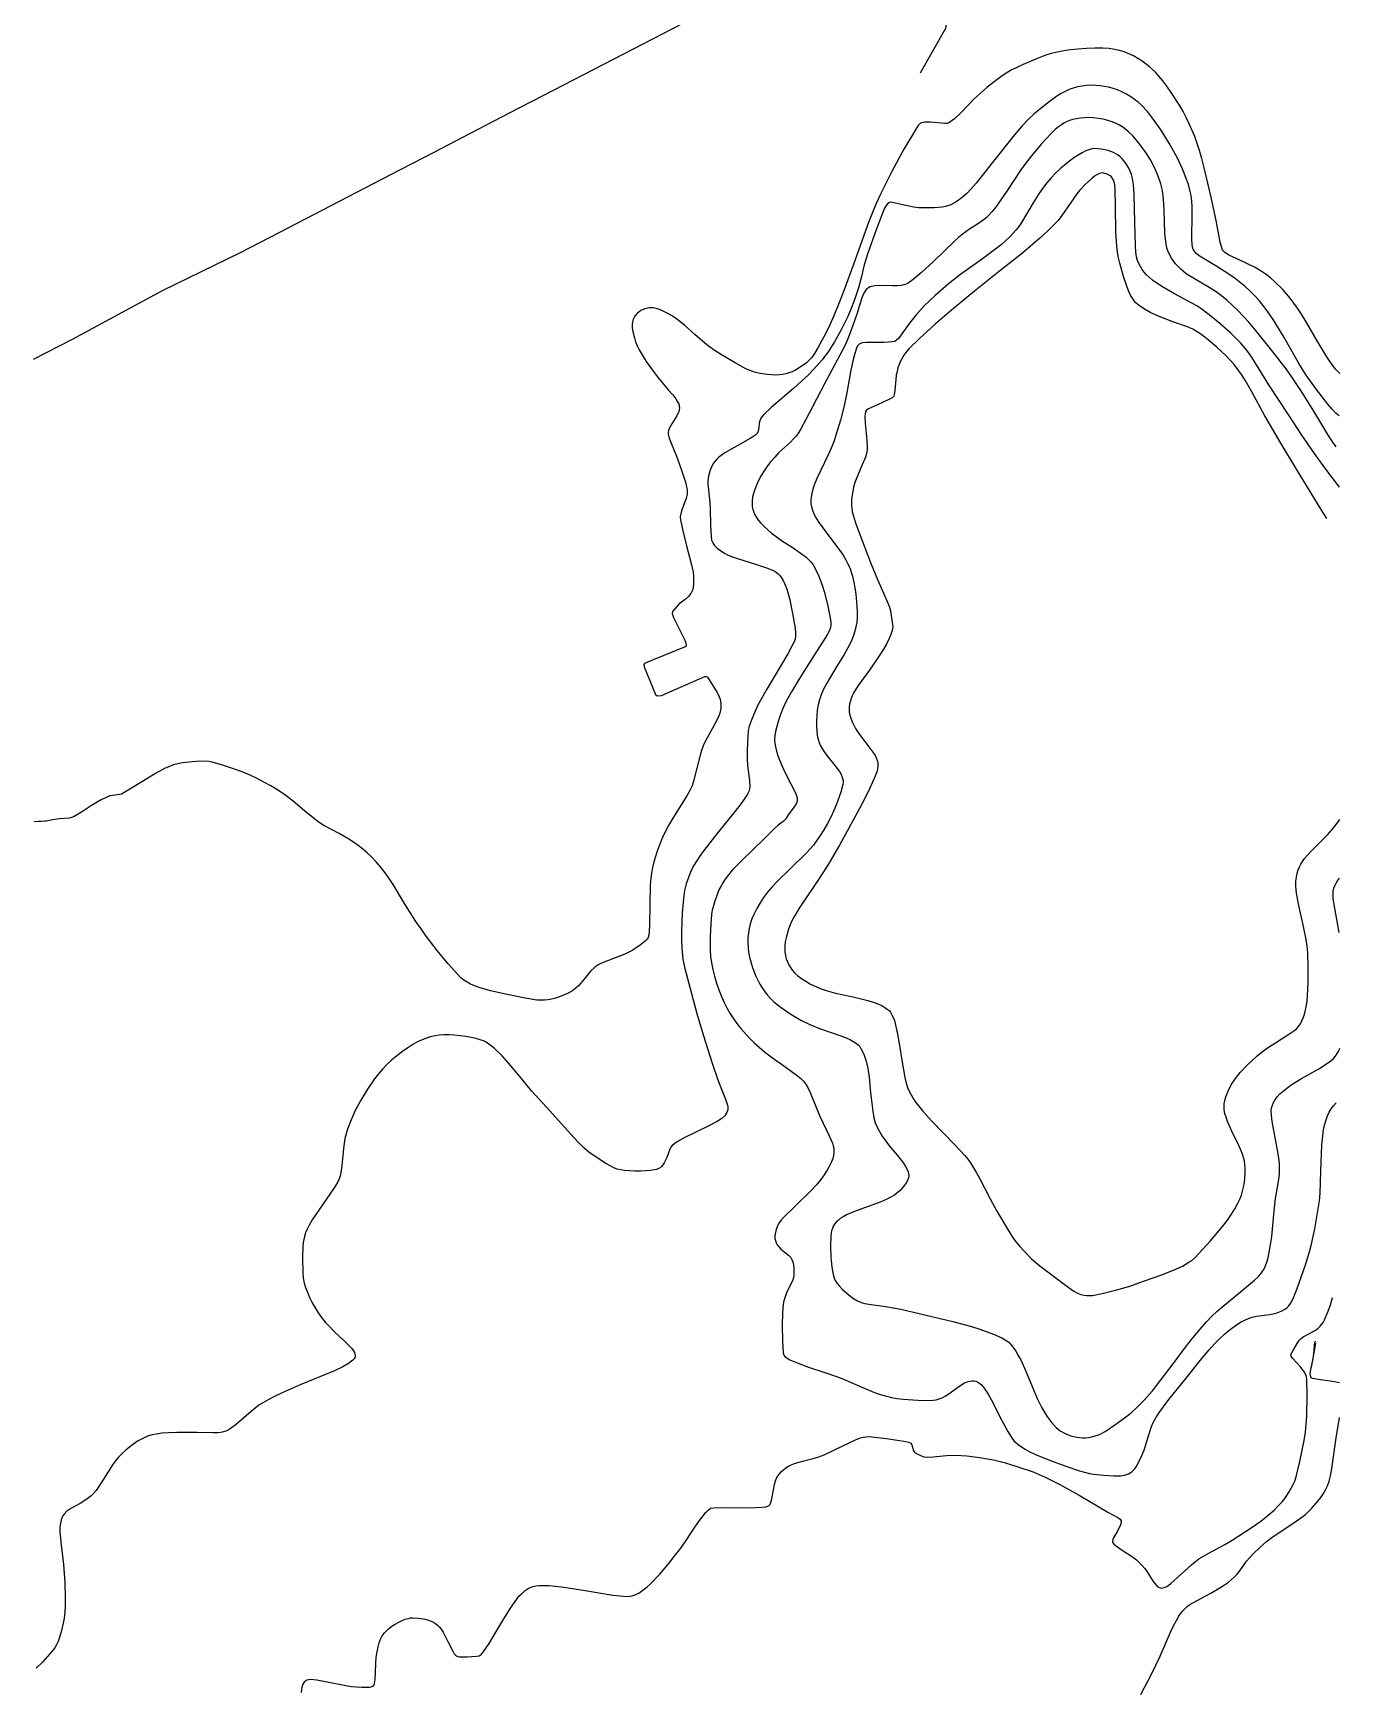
# Model space of a CAD drawing. Header units: millimetres. Extents: x 220021 to 223505, y 489325 to 491820.
# Drawn here: x 220024 to 220579, y 489828 to 490532 of the extents above; entities that cross this region are included whole.
import ezdxf

# ---------------------------------------------------------------- set-up
doc = ezdxf.new("R2010")
doc.units = ezdxf.units.MM
for name, color, linetype in [('A0023210', 8, 'Continuous'), ('A0023212', 8, 'Continuous'), ('B0014111', 8, 'Continuous'), ('F0017111', 8, 'Continuous'), ('F0017114', 8, 'Continuous')]:
    doc.layers.add(name, color=color, linetype=linetype)

msp = doc.modelspace()

# ---------------------------------------------------------------- linework, layer by layer
at = {"layer": 'A0023210'}
msp.add_lwpolyline([(220401.167, 490515.145), (220406.183, 490523.938), (220411.97, 490534.084), (220412.24, 490535.727), (220412.889, 490539.677), (220413.956, 490546.166), (220409.454, 490583.39), (220410.554, 490592.683), (220415.681, 490586.609), (220425.848, 490578.568), (220447.515, 490566.356), (220448.171, 490566.124), (220455.671, 490563.479), (220464.168, 490561.942), (220500.019, 490562.293), (220502.802, 490562.074), (220517.223, 490560.317)], dxfattribs=at)
at = {"layer": 'A0023212'}
msp.add_lwpolyline([(220543.36, 490661.412), (220502.712, 490641.175), (220465.53, 490622.009), (220442.672, 490609.909), (220440.032, 490608.625), (220410.554, 490592.683), (220376.429, 490575.711), (220348.936, 490561.443), (220321.442, 490547.174), (220262.26, 490516.475), (220241.093, 490505.495), (220230.712, 490500.111), (220213.255, 490491.056), (220191.013, 490479.518), (220184.728, 490476.258), (220172.307, 490469.815), (220132.924, 490449.387), (220112.403, 490438.742), (220079.221, 490422.56), (220040.958, 490401.853), (220024.432, 490393.344)], dxfattribs=at)
at = {"layer": 'B0014111', "flags": 128}
msp.add_lwpolyline([(220567.251, 489965.35), (220569.08, 489975.633)], dxfattribs=at)
at = {"layer": 'F0017111', "elevation": 55, "flags": 128}
for points in [[(220579.248, 490387.428), (220577.393, 490389.361), (220575.105, 490392.362), (220573.674, 490394.54), (220569.694, 490401.275), (220565.01, 490409.399), (220563.031, 490412.63), (220561.313, 490415.234), (220558.179, 490419.446), (220554.989, 490423.119), (220551.547, 490426.529), (220549.76, 490428.099), (220547.916, 490429.56), (220545.824, 490430.984), (220543.254, 490432.464), (220536.849, 490435.579), (220532.192, 490437.767), (220531.076, 490438.384), (220530.4, 490438.875), (220529.898, 490439.386), (220529.487, 490440), (220529.131, 490440.787), (220528.442, 490443.288), (220526.859, 490451.78), (220524.628, 490462.403), (220521.828, 490474.278), (220520.678, 490478.735), (220519.678, 490482.221), (220518.702, 490485.202), (220517.648, 490488.063), (220515.312, 490493.562), (220514.056, 490496.164), (220512.698, 490498.737), (220511.184, 490501.374), (220507.668, 490506.873), (220505.843, 490509.464), (220504.095, 490511.767), (220502.465, 490513.752), (220500.98, 490515.41), (220499.638, 490516.762), (220498.33, 490517.921), (220495.291, 490520.171), (220493.494, 490521.318), (220491.595, 490522.381), (220489.655, 490523.293), (220487.685, 490524.047), (220485.686, 490524.657), (220483.622, 490525.128), (220481.321, 490525.452), (220478.577, 490525.619), (220475.277, 490525.622), (220471.684, 490525.489), (220468.153, 490525.254), (220464.961, 490524.941), (220462.072, 490524.532), (220459.373, 490524.001), (220456.745, 490523.321), (220454.053, 490522.462), (220451.159, 490521.394), (220444.842, 490518.753), (220439.718, 490516.306), (220437.645, 490515.09), (220435.344, 490513.52), (220432.514, 490511.406), (220429.425, 490508.943), (220426.495, 490506.421), (220424.042, 490504.082), (220418.519, 490498.338), (220415.637, 490495.672), (220413.65, 490494.19), (220412.933, 490493.824), (220412.309, 490493.647), (220411.581, 490493.622), (220405.491, 490494.218), (220403.036, 490494.184), (220401.623, 490493.87), (220401.13, 490493.605), (220400.67, 490493.215), (220400.143, 490492.609), (220398.175, 490489.589), (220394.189, 490482.736), (220389.057, 490473.216), (220384.256, 490463.63), (220382.404, 490459.663), (220380.774, 490455.862), (220379.107, 490451.59), (220372.835, 490434.132), (220368.339, 490421.874), (220366.265, 490416.522), (220364.397, 490411.989), (220362.67, 490408.108), (220360.988, 490404.617), (220357.665, 490398.392), (220356.227, 490396.004), (220355.044, 490394.298), (220353.959, 490393.068), (220352.76, 490392.019), (220349.69, 490389.852), (220348.103, 490388.911), (220346.669, 490388.199), (220345.352, 490387.689), (220344.07, 490387.324), (220342.747, 490387.058), (220341.319, 490386.888), (220339.727, 490386.825), (220336.055, 490387.025), (220334.18, 490387.27), (220332.404, 490387.605), (220330.677, 490388.063), (220328.916, 490388.686), (220327.032, 490389.515), (220322.476, 490391.934), (220316.718, 490395.342), (220313.975, 490397.106), (220311.658, 490398.743), (220309.613, 490400.356), (220305.421, 490404.061), (220301.022, 490408), (220299.06, 490409.603), (220297.239, 490410.94), (220295.462, 490412.089), (220293.666, 490413.108), (220291.928, 490413.973), (220290.355, 490414.637), (220289.028, 490415.067), (220287.9, 490415.294), (220286.892, 490415.36), (220285.939, 490415.306), (220284.153, 490414.901), (220282.523, 490414.17), (220281.083, 490413.119), (220280.456, 490412.477), (220279.907, 490411.761), (220279.45, 490410.978), (220279.096, 490410.136), (220278.855, 490409.243), (220278.739, 490408.292), (220278.76, 490407.211), (220278.932, 490405.909), (220279.71, 490402.617), (220280.249, 490400.903), (220280.873, 490399.28), (220281.725, 490397.535), (220282.983, 490395.378), (220284.768, 490392.621), (220286.96, 490389.477), (220289.382, 490386.258), (220294.132, 490380.582), (220296.005, 490378.388), (220297.298, 490376.732), (220298.095, 490375.497), (220298.542, 490374.521), (220298.768, 490373.663), (220298.824, 490372.869), (220298.743, 490372.103), (220298.547, 490371.329), (220297.73, 490369.548), (220295.62, 490366.15), (220294.556, 490364.169), (220294.25, 490363.297), (220294.106, 490362.471), (220294.104, 490361.67), (220294.429, 490360.049), (220295.268, 490357.848), (220297.825, 490351.644), (220299.981, 490345.59), (220301.516, 490340.824), (220301.908, 490339.351), (220302.112, 490338.231), (220302.176, 490337.271), (220302.116, 490336.367), (220301.653, 490334.423), (220299.772, 490329.175), (220299.395, 490327.843), (220299.23, 490326.653), (220299.308, 490325.301), (220300.248, 490320.699), (220301.843, 490314.292), (220303.896, 490306.713), (220304.635, 490303.091), (220304.814, 490301.485), (220304.86, 490298.479), (220304.624, 490296.226), (220304.417, 490295.415), (220303.757, 490294.006), (220302.761, 490292.692), (220301.319, 490291.437), (220298.716, 490289.678), (220295.924, 490286.336), (220295.733, 490285.574), (220296.305, 490283.859), (220301.2, 490274.173), (220301.635, 490272.997), (220301.762, 490272.154), (220301.686, 490271.694), (220301.328, 490271.413), (220287.708, 490265.838), (220284.054, 490264.292), (220283.773, 490263.814), (220283.885, 490262.943), (220288.722, 490251.128), (220289.451, 490250.573), (220291.266, 490250.762), (220309.652, 490258.769), (220310.252, 490258.742), (220310.714, 490258.52), (220314.849, 490251.933), (220315.157, 490251.422), (220315.787, 490250.119), (220316.114, 490249.113), (220316.438, 490247.17), (220316.397, 490245.206), (220315.978, 490243.199), (220315.608, 490242.118), (220315.021, 490240.785), (220312.777, 490236.584), (220309.938, 490231.413), (220308.931, 490229.331), (220308.165, 490227.315), (220307.454, 490224.851), (220304.977, 490214.84), (220304.197, 490212.383), (220303.278, 490210.314), (220301.98, 490208.051), (220295.992, 490198.58), (220294.244, 490195.545), (220292.796, 490192.763), (220291.57, 490190.135), (220290.495, 490187.577), (220289.55, 490185.062), (220288.005, 490180.117), (220287.411, 490177.693), (220286.958, 490175.323), (220286.655, 490172.948), (220286.471, 490170.209), (220286.313, 490162.127), (220286.187, 490153.186), (220286.05, 490150.469), (220285.833, 490148.895), (220285.52, 490147.952), (220285.081, 490147.197), (220284.439, 490146.458), (220282.223, 490144.655), (220279.066, 490142.59), (220277.414, 490141.697), (220275.611, 490140.866), (220270.898, 490139.046), (220265.812, 490137.055), (220263.995, 490136.126), (220262.578, 490135.106), (220261.264, 490133.805), (220258.369, 490130.289), (220255.954, 490127.398), (220254.987, 490126.481), (220253.955, 490125.7), (220252.716, 490124.913), (220251.272, 490124.122), (220249.665, 490123.372), (220247.946, 490122.7), (220246.201, 490122.133), (220244.529, 490121.697), (220242.991, 490121.408), (220241.517, 490121.261), (220240.001, 490121.246), (220238.309, 490121.361), (220233.373, 490122.133), (220225.665, 490123.704), (220218.591, 490125.345), (220213.785, 490126.736), (220211.863, 490127.427), (220210.169, 490128.146), (220208.687, 490128.906), (220207.371, 490129.748), (220206.063, 490130.821), (220204.577, 490132.304), (220200.688, 490136.783), (220196.037, 490142.471), (220191.323, 490148.522), (220189.122, 490151.559), (220186.943, 490154.763), (220182.158, 490162.415), (220177.301, 490170.401), (220175.308, 490173.476), (220173.548, 490175.954), (220171.844, 490178.095), (220170.057, 490180.112), (220168.186, 490182.034), (220166.264, 490183.842), (220164.322, 490185.522), (220162.371, 490187.068), (220160.42, 490188.476), (220158.468, 490189.753), (220154.375, 490192.084), (220147.805, 490195.565), (220145.882, 490196.773), (220144.01, 490198.12), (220139.691, 490201.675), (220134.79, 490205.823), (220132.503, 490207.631), (220130.271, 490209.25), (220127.943, 490210.783), (220125.402, 490212.31), (220122.67, 490213.82), (220119.805, 490215.284), (220116.855, 490216.674), (220113.842, 490217.975), (220110.778, 490219.177), (220104.844, 490221.187), (220100.512, 490222.36), (220098.981, 490222.619), (220095.834, 490222.762), (220091.964, 490222.578), (220087.794, 490222.078), (220085.824, 490221.697), (220084.026, 490221.216), (220082.312, 490220.603), (220080.553, 490219.824), (220076.33, 490217.552), (220070.137, 490213.825), (220061.969, 490208.765), (220059.226, 490208.45), (220057.056, 490208.046), (220056.047, 490207.705), (220053.27, 490206.35), (220049.28, 490204.016), (220044.94, 490201.212), (220041.808, 490199.322), (220040.758, 490198.898), (220039.723, 490198.668), (220035.623, 490198.288), (220032.805, 490197.965), (220030.71, 490197.534), (220030.552, 490197.473), (220030.022, 490197.397), (220029.34, 490197.333), (220028.038, 490197.244), (220026.736, 490197.179), (220024.896, 490197.066)], [(220579.115, 489958.802), (220576.102, 489959.402), (220570.068, 489960.223), (220568.528, 489960.453), (220567.598, 489960.687), (220567.138, 489960.96), (220566.925, 489961.312), (220566.671, 489962.572), (220566.987, 489964.419), (220567.902, 489969.101), (220568.277, 489971.219), (220568.708, 489976.057), (220568.848, 489976.32), (220569.129, 489976.373)], [(220494.736, 489826.361), (220499.317, 489835.102), (220502.964, 489842.731), (220507.402, 489852.952), (220508.692, 489855.647), (220509.88, 489857.888), (220510.944, 489859.682), (220511.876, 489861.056), (220512.731, 489862.118), (220514.491, 489863.799), (220515.542, 489864.584), (220516.811, 489865.389), (220524.183, 489869.298), (220528.346, 489871.706), (220530.232, 489872.957), (220531.915, 489874.19), (220534.569, 489876.456), (220535.603, 489877.539), (220537.492, 489880), (220539.437, 489882.965), (220542.802, 489886.417), (220545.337, 489888.881), (220548.168, 489891.388), (220551.005, 489893.558), (220558.883, 489898.759), (220563.067, 489901.705), (220564.651, 489902.933), (220566.004, 489904.108), (220567.289, 489905.385), (220569.966, 489908.504), (220571.214, 489910.16), (220572.299, 489911.762), (220573.224, 489913.367), (220574.017, 489915.068), (220574.704, 489916.986), (220575.321, 489919.347), (220575.907, 489922.406), (220577.756, 489935.479), (220579.109, 489944.087)]]:
    msp.add_lwpolyline(points, dxfattribs=at)
at = {"layer": 'F0017111'}
for points, elevation in [([(220579.003, 490369.444), (220577.61, 490370.66), (220576.055, 490372.25), (220574.16, 490374.445), (220569.324, 490380.664), (220564.99, 490386.739), (220563.271, 490389.404), (220561.577, 490392.236), (220555.614, 490402.78), (220551.28, 490409.924), (220549.166, 490413.089), (220547.145, 490415.849), (220545.182, 490418.262), (220543.229, 490420.424), (220541.242, 490422.419), (220539.207, 490424.282), (220537.119, 490426.036), (220534.952, 490427.712), (220532.606, 490429.379), (220526.989, 490432.944), (220519.936, 490437.207), (220518.3, 490438.453), (220517.378, 490439.593), (220517.025, 490440.3), (220516.736, 490441.187), (220516.525, 490442.438), (220516.409, 490444.265), (220516.398, 490446.785), (220516.548, 490452.77), (220516.617, 490458.211), (220516.469, 490460.68), (220516.13, 490463.062), (220515.614, 490465.393), (220514.95, 490467.705), (220514.166, 490470.022), (220512.3, 490474.666), (220510.016, 490479.435), (220506.93, 490484.998), (220503.355, 490490.816), (220500.195, 490495.391), (220497.535, 490498.773), (220495.018, 490501.462), (220493.64, 490502.701), (220492.128, 490503.894), (220490.46, 490505.03), (220488.632, 490506.098), (220486.717, 490507.061), (220484.806, 490507.879), (220482.967, 490508.524), (220481.173, 490509.016), (220479.376, 490509.386), (220477.533, 490509.657), (220475.641, 490509.822), (220473.708, 490509.865), (220471.743, 490509.772), (220469.783, 490509.541), (220467.868, 490509.172), (220466.032, 490508.667), (220464.269, 490508.032), (220462.569, 490507.273), (220460.893, 490506.377), (220459.098, 490505.25), (220454.548, 490501.908), (220449.311, 490497.583), (220446.943, 490495.387), (220444.393, 490492.687), (220441.133, 490488.843), (220432.196, 490477.584), (220424.828, 490468.332), (220422.573, 490465.715), (220420.815, 490463.894), (220419.226, 490462.467), (220417.75, 490461.32), (220416.397, 490460.414), (220414.035, 490459.167), (220411.866, 490458.414), (220410.617, 490458.155), (220407.015, 490457.821), (220402.473, 490457.765), (220400.395, 490457.878), (220398.43, 490458.102), (220394.326, 490458.916), (220389.301, 490460.128), (220388.428, 490460.197), (220387.761, 490460.014), (220387.153, 490459.544), (220386.559, 490458.767), (220385.956, 490457.671), (220385.314, 490456.22), (220382.376, 490448.47), (220378.79, 490438.582), (220377.297, 490433.66), (220376.129, 490428.727), (220374.882, 490423.843), (220373.371, 490419.145), (220371.527, 490414.352), (220370.352, 490411.722), (220367.457, 490405.97), (220364.703, 490400.952), (220362.267, 490397.055), (220359.434, 490393.321), (220355.817, 490389.194), (220353.51, 490386.823), (220350.678, 490384.145), (220347.277, 490381.151), (220337.855, 490373.084), (220334.659, 490370.038), (220333.792, 490369.035), (220333.257, 490368.188), (220332.94, 490367.326), (220332.739, 490366.33), (220332.5, 490364.33), (220332.262, 490362.966), (220331.827, 490362.004), (220331.317, 490361.477), (220330.373, 490360.787), (220328.867, 490359.86), (220322.347, 490356.219), (220318.15, 490353.762), (220316.627, 490352.7), (220315.48, 490351.754), (220314.605, 490350.896), (220313.338, 490349.34), (220312.446, 490347.806), (220311.747, 490346.028), (220311.206, 490343.875), (220310.919, 490341.834), (220310.915, 490340.735), (220311.031, 490339.273), (220311.804, 490332.498), (220311.944, 490330.143), (220312.056, 490322.884), (220312.269, 490318.296), (220312.517, 490316.698), (220312.965, 490315.481), (220313.723, 490314.417), (220314.853, 490313.331), (220316.244, 490312.261), (220317.74, 490311.298), (220319.252, 490310.498), (220320.95, 490309.782), (220323.072, 490309.035), (220331.636, 490306.346), (220336.249, 490304.808), (220339.08, 490303.63), (220339.978, 490303.076), (220340.733, 490302.427), (220341.474, 490301.611), (220342.202, 490300.636), (220342.889, 490299.533), (220343.514, 490298.318), (220344.087, 490296.957), (220344.625, 490295.401), (220345.687, 490291.405), (220346.922, 490285.505), (220347.986, 490279.333), (220348.192, 490277.302), (220348.163, 490275.902), (220347.941, 490274.779), (220347.503, 490273.541), (220346.573, 490271.636), (220344.812, 490268.471), (220335.943, 490253.396), (220332.458, 490247.231), (220331.402, 490245.084), (220329.556, 490240.721), (220328.368, 490237.219), (220328.057, 490235.626), (220327.846, 490233.546), (220327.591, 490227.295), (220327.625, 490223.913), (220327.811, 490220.911), (220328.604, 490214.563), (220328.769, 490212.076), (220328.66, 490211.062), (220328.338, 490210.007), (220327.717, 490208.743), (220326.685, 490207.086), (220325.035, 490204.782), (220322.534, 490201.558), (220315.299, 490192.649), (220309.188, 490184.929), (220307.347, 490182.382), (220305.081, 490178.808), (220303.71, 490176.098), (220302.636, 490173.455), (220301.754, 490170.717), (220301.065, 490167.897), (220300.541, 490164.552), (220300.052, 490158.467), (220299.734, 490150.312), (220299.756, 490146.628), (220299.888, 490143.459), (220300.348, 490138.708), (220300.682, 490136.811), (220301.141, 490134.803), (220306.281, 490115.6), (220309.046, 490106.129), (220312.759, 490094.597), (220315.157, 490087.452), (220316.374, 490084.242), (220318.387, 490079.268), (220319.255, 490076.772), (220319.379, 490076.035), (220319.336, 490074.67), (220319.171, 490074.01), (220318.901, 490073.373), (220318.091, 490072.176), (220316.895, 490071.046), (220314.867, 490069.744), (220310.83, 490067.684), (220301.089, 490062.96), (220298.893, 490061.771), (220297.464, 490060.879), (220295.813, 490059.553), (220295.251, 490058.89), (220294.777, 490058.071), (220293.434, 490054.533), (220292.379, 490052.242), (220291.817, 490051.34), (220291.249, 490050.658), (220290.644, 490050.156), (220289.964, 490049.774), (220289.152, 490049.463), (220288.079, 490049.201), (220286.6, 490048.977), (220282.332, 490048.665), (220279.926, 490048.651), (220277.618, 490048.771), (220275.544, 490048.986), (220272.48, 490049.527), (220271.222, 490049.973), (220269.659, 490050.755), (220267.529, 490051.984), (220262.609, 490055.16), (220260.413, 490056.791), (220258.247, 490058.668), (220255.769, 490061.133), (220252.74, 490064.408), (220242.382, 490075.856), (220236.053, 490082.86), (220230.451, 490089.641), (220225.605, 490095.409), (220223.514, 490097.685), (220220.194, 490100.926), (220218.926, 490101.976), (220216.759, 490103.424), (220215.619, 490103.977), (220214.236, 490104.49), (220212.495, 490104.999), (220210.44, 490105.483), (220208.158, 490105.907), (220205.74, 490106.236), (220203.302, 490106.459), (220200.969, 490106.565), (220198.834, 490106.546), (220196.868, 490106.403), (220195.013, 490106.136), (220193.215, 490105.744), (220191.425, 490105.206), (220189.596, 490104.501), (220187.685, 490103.606), (220185.663, 490102.493), (220183.5, 490101.135), (220181.197, 490099.524), (220178.861, 490097.729), (220176.627, 490095.839), (220174.598, 490093.925), (220172.753, 490091.979), (220171.038, 490089.974), (220169.408, 490087.888), (220166.343, 490083.464), (220163.535, 490078.824), (220161.228, 490074.503), (220159.427, 490070.55), (220157.924, 490066.537), (220157.32, 490064.521), (220156.844, 490062.517), (220156.482, 490060.48), (220156.211, 490058.351), (220155.831, 490053.839), (220155.401, 490049.789), (220154.79, 490046.713), (220154.38, 490045.447), (220153.621, 490043.916), (220152.193, 490041.625), (220147.256, 490034.423), (220142.921, 490027.957), (220141.652, 490025.802), (220140.773, 490024.038), (220140.119, 490022.428), (220139.634, 490020.94), (220139.048, 490018.337), (220138.895, 490016.868), (220138.763, 490011.941), (220138.903, 490005.628), (220139.137, 490003.189), (220139.521, 490001.187), (220140.088, 489999.29), (220140.859, 489997.237), (220141.812, 489995.052), (220142.912, 489992.837), (220144.13, 489990.674), (220145.463, 489988.584), (220146.912, 489986.571), (220148.49, 489984.627), (220150.244, 489982.681), (220152.23, 489980.651), (220156.619, 489976.428), (220159.682, 489973.367), (220160.419, 489972.443), (220160.829, 489971.713), (220161.061, 489971.033), (220161.16, 489970.403), (220161.149, 489969.854), (220161.032, 489969.396), (220160.743, 489968.952), (220160.2, 489968.424), (220158.294, 489966.981), (220155.927, 489965.538), (220152.324, 489963.898), (220137.78, 489957.945), (220130.122, 489954.589), (220126.933, 489953.036), (220124.255, 489951.617), (220120.321, 489949.242), (220118.734, 489948.092), (220116.995, 489946.686), (220110.709, 489941.285), (220108.132, 489939.27), (220107.209, 489938.727), (220106.275, 489938.313), (220105.249, 489937.995), (220104.073, 489937.765), (220102.646, 489937.616), (220100.687, 489937.547), (220094.043, 489937.637), (220085.472, 489937.728), (220081.914, 489937.605), (220079.039, 489937.366), (220076.741, 489937.048), (220074.902, 489936.673), (220073.348, 489936.213), (220071.892, 489935.63), (220070.381, 489934.888), (220068.791, 489933.973), (220067.133, 489932.877), (220065.429, 489931.602), (220063.746, 489930.202), (220062.162, 489928.745), (220060.734, 489927.271), (220059.428, 489925.727), (220058.188, 489924.032), (220056.965, 489922.14), (220053.378, 489916.266), (220051.124, 489913.076), (220050.067, 489911.836), (220049.029, 489910.794), (220046.862, 489909.05), (220044.382, 489907.501), (220040.408, 489905.375), (220038.703, 489904.227), (220037.561, 489903.049), (220037.086, 489902.347), (220036.672, 489901.521), (220036.323, 489900.549), (220035.84, 489898.305), (220035.727, 489897.058), (220035.74, 489895.442), (220036.275, 489889.933), (220037.368, 489881.566), (220037.857, 489874.006), (220038.055, 489867.186), (220037.996, 489864.115), (220037.825, 489861.345), (220037.542, 489858.886), (220037.161, 489856.656), (220036.169, 489852.484), (220035.02, 489848.877), (220034.417, 489847.501), (220033.615, 489846.187), (220032.399, 489844.626), (220028.389, 489840.197), (220025.746, 489837.549)], 60), ([(220577.704, 490356.252), (220576.227, 490358.35), (220574.583, 490360.88), (220568.199, 490371.41), (220563.262, 490379.363), (220558.691, 490386.261), (220556.402, 490389.448), (220550.426, 490397.277), (220543.506, 490405.891), (220540.662, 490409.202), (220538.219, 490411.861), (220535.94, 490414.185), (220531.312, 490418.549), (220529.013, 490420.477), (220526.77, 490422.145), (220524.536, 490423.621), (220517.592, 490427.661), (220514.044, 490429.859), (220512.807, 490430.809), (220511.709, 490431.802), (220509.548, 490434.11), (220507.814, 490436.403), (220506.664, 490438.507), (220505.858, 490440.735), (220505.306, 490443.496), (220504.98, 490447.111), (220504.684, 490456.778), (220504.383, 490461.548), (220503.903, 490465.123), (220503.228, 490468.083), (220502.184, 490471.236), (220500.593, 490474.931), (220498.87, 490478.249), (220496.858, 490481.338), (220494.066, 490485.136), (220491.489, 490488.282), (220489.406, 490490.309), (220487.103, 490492.052), (220485.764, 490492.87), (220484.268, 490493.639), (220482.602, 490494.337), (220480.754, 490494.939), (220478.734, 490495.424), (220476.635, 490495.786), (220474.572, 490496.022), (220472.637, 490496.13), (220470.819, 490496.109), (220469.085, 490495.957), (220467.414, 490495.681), (220465.846, 490495.307), (220464.436, 490494.871), (220463.211, 490494.391), (220462.1, 490493.833), (220461.005, 490493.148), (220459.825, 490492.273), (220458.447, 490491.088), (220456.756, 490489.457), (220452.451, 490484.856), (220448.272, 490479.937), (220446.253, 490477.28), (220443.877, 490473.915), (220437.861, 490464.975), (220433.051, 490458.006), (220431.536, 490456.086), (220430.246, 490454.704), (220428.914, 490453.487), (220427.447, 490452.316), (220425.796, 490451.135), (220422.079, 490448.698), (220418.954, 490446.567), (220417.491, 490445.366), (220415.574, 490443.611), (220406.729, 490435.088), (220401.596, 490430.315), (220398.131, 490427.363), (220395.956, 490425.849), (220395.087, 490425.404), (220394.145, 490425.092), (220392.932, 490424.879), (220391.297, 490424.738), (220389.269, 490424.675), (220384.366, 490424.798), (220381.869, 490424.732), (220379.737, 490424.241), (220378.191, 490423.137), (220377.123, 490421.546), (220376.339, 490419.671), (220374.249, 490413.062), (220372.39, 490407.483), (220370.387, 490402.197), (220369.043, 490399.259), (220366.977, 490395.197), (220360.589, 490383.345), (220355.281, 490373.355), (220352.575, 490367.933), (220350.432, 490363.951), (220349.402, 490362.308), (220348.38, 490360.915), (220347.274, 490359.651), (220345.978, 490358.367), (220340.953, 490353.722), (220339.285, 490351.98), (220337.714, 490350.151), (220336.23, 490348.218), (220334.835, 490346.179), (220333.56, 490344.091), (220332.449, 490342.028), (220331.534, 490340.053), (220330.813, 490338.198), (220330.275, 490336.486), (220329.911, 490334.932), (220329.711, 490333.507), (220329.668, 490332.173), (220329.774, 490330.9), (220330.021, 490329.679), (220330.403, 490328.508), (220330.919, 490327.38), (220331.585, 490326.259), (220332.426, 490325.103), (220333.462, 490323.879), (220334.717, 490322.574), (220336.214, 490321.185), (220337.968, 490319.712), (220339.974, 490318.171), (220342.218, 490316.585), (220347.09, 490313.411), (220351.142, 490310.623), (220352.607, 490309.437), (220353.78, 490308.356), (220354.738, 490307.333), (220355.571, 490306.241), (220356.373, 490304.934), (220358.07, 490301.417), (220359.658, 490297.211), (220360.373, 490294.879), (220361.757, 490289.297), (220362.834, 490283.737), (220363.071, 490281.811), (220363.077, 490280.39), (220362.856, 490279.204), (220362.416, 490278.021), (220361.765, 490276.755), (220360.914, 490275.359), (220356.006, 490267.895), (220349.48, 490257.438), (220346.421, 490252.282), (220344.235, 490248.295), (220342.782, 490245.235), (220341.754, 490242.606), (220340.903, 490240.025), (220340.204, 490237.553), (220339.69, 490235.366), (220339.384, 490233.575), (220339.28, 490232.033), (220339.367, 490230.532), (220339.632, 490228.899), (220340.071, 490227.096), (220340.679, 490225.121), (220341.456, 490222.974), (220342.412, 490220.665), (220343.559, 490218.205), (220346.197, 490213.171), (220348.099, 490209.379), (220348.565, 490208.167), (220348.808, 490207.265), (220348.906, 490206.562), (220348.892, 490205.985), (220348.608, 490204.958), (220347.696, 490203.523), (220345.007, 490200.073), (220343.961, 490198.339), (220343.511, 490197.747), (220342.901, 490197.261), (220340.776, 490195.659), (220339.104, 490194.086), (220334.842, 490189.817), (220325.346, 490180.683), (220321.267, 490176.459), (220319.652, 490174.538), (220318.324, 490172.765), (220317.245, 490171.143), (220316.373, 490169.655), (220315.642, 490168.192), (220314.979, 490166.622), (220313.726, 490162.997), (220312.815, 490159.483), (220312.521, 490157.775), (220312.115, 490153.585), (220311.882, 490148.302), (220311.906, 490142.712), (220312.096, 490139.921), (220312.453, 490137.159), (220312.987, 490134.38), (220313.703, 490131.528), (220314.593, 490128.577), (220315.609, 490125.64), (220316.689, 490122.863), (220317.791, 490120.35), (220318.955, 490118.041), (220320.239, 490115.833), (220321.686, 490113.645), (220323.279, 490111.473), (220324.984, 490109.332), (220328.649, 490105.198), (220330.611, 490103.217), (220332.689, 490101.286), (220335.013, 490099.323), (220337.736, 490097.23), (220344.142, 490092.723), (220349.019, 490089.216), (220350.438, 490088.001), (220351.489, 490086.905), (220352.406, 490085.719), (220353.321, 490084.198), (220354.334, 490082.087), (220358.322, 490072.383), (220359.82, 490069.054), (220362.41, 490063.66), (220363.788, 490060.538), (220364.133, 490059.458), (220364.354, 490058.432), (220364.46, 490057.412), (220364.442, 490056.382), (220364.286, 490055.313), (220363.953, 490054.119), (220363.398, 490052.696), (220362.59, 490050.982), (220361.554, 490049.069), (220360.329, 490047.092), (220358.905, 490045.115), (220357.08, 490042.947), (220354.601, 490040.328), (220347.933, 490033.823), (220343.028, 490028.977), (220341.894, 490027.68), (220341.216, 490026.719), (220340.691, 490025.804), (220339.899, 490023.934), (220339.445, 490022.019), (220339.369, 490021.06), (220339.413, 490020.112), (220339.586, 490019.178), (220339.898, 490018.267), (220340.366, 490017.378), (220341.025, 490016.496), (220341.918, 490015.598), (220345.309, 490012.888), (220346.086, 490012.079), (220346.61, 490011.205), (220346.968, 490010.112), (220347.228, 490008.708), (220347.404, 490007.164), (220347.479, 490004.529), (220347.329, 490003.504), (220346.994, 490002.468), (220346.453, 490001.293), (220344.505, 489997.463), (220343.566, 489994.954), (220343.224, 489993.616), (220342.959, 489992.149), (220342.625, 489988.57), (220342.526, 489983.343), (220342.643, 489976.318), (220342.906, 489971.507), (220343.185, 489970.472), (220343.702, 489969.84), (220344.55, 489969.251), (220345.752, 489968.612), (220349.213, 489967.092), (220353.609, 489965.407), (220360.611, 489963.109), (220365.99, 489961.313), (220369.159, 489960.098), (220376.324, 489957.009), (220382.37, 489954.464), (220384.657, 489953.66), (220386.744, 489953.059), (220388.858, 489952.579), (220391.167, 489952.19), (220393.822, 489951.874), (220400.019, 489951.437), (220404.968, 489951.342), (220406.584, 489951.44), (220407.888, 489951.63), (220409.095, 489951.93), (220410.38, 489952.445), (220411.909, 489953.306), (220413.77, 489954.57), (220417.498, 489957.281), (220419.827, 489958.754), (220421.481, 489959.386), (220423.114, 489959.64), (220423.908, 489959.609), (220424.682, 489959.456), (220425.437, 489959.168), (220426.18, 489958.718), (220426.954, 489958.042), (220427.806, 489957.061), (220428.781, 489955.702), (220429.901, 489953.913), (220431.184, 489951.648), (220435.642, 489943.017), (220438.229, 489938.157), (220440.061, 489935.135), (220440.809, 489934.204), (220441.648, 489933.396), (220442.713, 489932.538), (220444.051, 489931.604), (220445.684, 489930.604), (220447.641, 489929.542), (220449.982, 489928.407), (220456.022, 489925.877), (220462.916, 489923.344), (220468.753, 489921.447), (220472.955, 489920.341), (220474.702, 489920.027), (220478.852, 489919.581), (220483.31, 489919.287), (220486.062, 489919.271), (220487.857, 489919.537), (220489.458, 489920.103), (220490.91, 489921.007), (220492.179, 489922.244), (220492.81, 489923.124), (220494.393, 489926.067), (220495.333, 489928.183), (220496.267, 489930.622), (220497.896, 489935.895), (220499.259, 489940.225), (220500.048, 489942.011), (220501.152, 489943.954), (220502.701, 489946.298), (220506.673, 489951.658), (220513.437, 489960.022), (220521.271, 489969.896), (220523.713, 489972.778), (220526.005, 489975.3), (220528.187, 489977.509), (220530.286, 489979.443), (220532.277, 489981.116), (220535.8, 489983.709), (220537.363, 489984.673), (220538.883, 489985.466), (220540.427, 489986.122), (220542.051, 489986.651), (220543.808, 489987.058), (220549.415, 489987.831), (220552.198, 489988.428), (220554.361, 489989.23), (220556.173, 489990.234), (220556.931, 489990.826), (220557.632, 489991.562), (220558.327, 489992.537), (220559.056, 489993.815), (220559.794, 489995.341), (220561.166, 489998.831), (220564.63, 490008.968), (220566.395, 490014.417), (220567.106, 490017.062), (220568.637, 490024.215), (220570.126, 490032.64), (220570.598, 490036.065), (220570.898, 490039.403), (220571.257, 490048.748), (220571.658, 490059.776), (220571.975, 490063.704), (220572.379, 490066.512), (220572.856, 490068.647), (220573.401, 490070.491), (220574.031, 490072.152), (220574.77, 490073.676), (220575.637, 490075.101), (220576.627, 490076.453), (220577.73, 490077.753)], 65), ([(220579.109, 490339.221), (220572.849, 490347.432), (220568.52, 490353.486), (220563.165, 490361.296), (220557.536, 490369.707), (220549.095, 490382.688), (220545.015, 490389.33), (220542.002, 490394.176), (220540.488, 490396.357), (220538.873, 490398.427), (220537.105, 490400.447), (220535.135, 490402.484), (220532.939, 490404.581), (220528.236, 490408.753), (220523.803, 490412.439), (220520.211, 490415.118), (220518.566, 490416.157), (220516.685, 490417.219), (220508.99, 490421.328), (220503.739, 490424.43), (220499.777, 490427.106), (220498.372, 490428.234), (220497.213, 490429.328), (220496.204, 490430.458), (220495.322, 490431.636), (220494.563, 490432.858), (220493.923, 490434.132), (220493.399, 490435.513), (220492.987, 490437.068), (220492.679, 490438.95), (220492.462, 490441.655), (220492.219, 490451.538), (220491.929, 490463.678), (220491.624, 490467.687), (220491.213, 490470.261), (220490.73, 490472.001), (220490.202, 490473.417), (220489.63, 490474.658), (220488.327, 490476.825), (220486.812, 490478.68), (220485.984, 490479.466), (220485.108, 490480.16), (220483.187, 490481.305), (220482.088, 490481.772), (220480.832, 490482.178), (220477.895, 490482.792), (220476.446, 490482.946), (220475.148, 490482.961), (220473.934, 490482.815), (220472.7, 490482.49), (220471.354, 490481.967), (220469.861, 490481.227), (220468.2, 490480.252), (220466.368, 490479.036), (220464.419, 490477.613), (220462.427, 490476.029), (220460.452, 490474.323), (220458.521, 490472.499), (220456.649, 490470.554), (220454.837, 490468.462), (220453.019, 490466.092), (220451.113, 490463.293), (220449.089, 490460.018), (220444.057, 490451.54), (220442.964, 490449.929), (220441.871, 490448.531), (220439.081, 490445.491), (220437.365, 490443.859), (220435.431, 490442.182), (220433.197, 490440.397), (220427.485, 490436.21), (220418.204, 490429.561), (220412.938, 490425.404), (220407.425, 490420.593), (220402.794, 490416.149), (220399.435, 490412.448), (220396.581, 490408.858), (220393.985, 490405.275), (220391.854, 490402.385), (220391.068, 490401.565), (220390.258, 490401.107), (220389.154, 490400.862), (220387.551, 490400.709), (220385.514, 490400.629), (220378.342, 490400.691), (220376.441, 490400.48), (220375.205, 490399.95), (220374.483, 490399.16), (220374.032, 490398.207), (220373.265, 490395.96), (220372.417, 490392.776), (220371.436, 490388.185), (220369.895, 490379.282), (220368.815, 490373.744), (220367.277, 490367.653), (220365.323, 490361.231), (220364.338, 490358.449), (220363.269, 490355.789), (220361.988, 490352.931), (220357.337, 490343.101), (220356.263, 490340.465), (220355.539, 490338.309), (220355.074, 490336.498), (220354.791, 490334.91), (220354.67, 490333.471), (220354.706, 490332.117), (220354.904, 490330.782), (220355.305, 490329.384), (220355.959, 490327.838), (220356.909, 490326.073), (220358.163, 490324.079), (220359.72, 490321.857), (220363.487, 490316.942), (220366.968, 490312.309), (220368.347, 490310.252), (220369.512, 490308.287), (220370.488, 490306.365), (220371.285, 490304.531), (220372.38, 490301.34), (220373.079, 490298.157), (220373.748, 490293.8), (220374.22, 490288.695), (220374.309, 490286.152), (220374.278, 490283.791), (220374.115, 490281.706), (220373.815, 490279.826), (220373.374, 490278.039), (220372.79, 490276.249), (220372.059, 490274.412), (220371.177, 490272.502), (220368.84, 490268.189), (220365.296, 490262.399), (220361.425, 490256.005), (220360.029, 490253.36), (220359.028, 490251.062), (220358.31, 490248.908), (220357.778, 490246.728), (220357.399, 490244.493), (220357.153, 490242.207), (220357.024, 490239.893), (220357.014, 490237.647), (220357.124, 490235.58), (220357.356, 490233.773), (220357.708, 490232.182), (220358.174, 490230.733), (220358.766, 490229.342), (220359.551, 490227.908), (220360.61, 490226.322), (220361.975, 490224.525), (220364.853, 490220.976), (220366.78, 490218.431), (220367.389, 490217.397), (220367.831, 490216.39), (220368.13, 490215.43), (220368.3, 490214.562), (220368.345, 490213.78), (220368.227, 490212.861), (220367.315, 490209.592), (220365.533, 490204.526), (220364.404, 490201.804), (220363.134, 490199.074), (220361.718, 490196.359), (220360.176, 490193.699), (220358.602, 490191.211), (220355.766, 490187.21), (220354.386, 490185.564), (220352.742, 490183.818), (220345.662, 490176.977), (220340.553, 490171.91), (220338.271, 490169.461), (220336.295, 490167.136), (220334.59, 490164.883), (220333.09, 490162.625), (220331.749, 490160.314), (220330.586, 490158.01), (220329.64, 490155.802), (220328.935, 490153.748), (220328.441, 490151.792), (220328.117, 490149.849), (220327.929, 490147.85), (220327.877, 490145.801), (220327.972, 490143.724), (220328.218, 490141.641), (220328.602, 490139.572), (220329.106, 490137.537), (220329.713, 490135.551), (220331.189, 490131.741), (220332.97, 490128.164), (220333.987, 490126.483), (220335.097, 490124.886), (220336.286, 490123.388), (220337.536, 490122.002), (220338.851, 490120.726), (220340.307, 490119.489), (220342.004, 490118.2), (220346.159, 490115.379), (220350.384, 490112.858), (220354.264, 490110.941), (220358.375, 490109.32), (220363.744, 490107.468), (220369.389, 490105.414), (220371.438, 490104.491), (220372.922, 490103.67), (220373.984, 490102.942), (220374.763, 490102.28), (220375.377, 490101.583), (220375.936, 490100.728), (220377.125, 490098.328), (220378.138, 490095.441), (220378.836, 490092.374), (220379.377, 490088.643), (220380.044, 490082.058), (220380.923, 490074.185), (220381.414, 490071.369), (220382, 490069.26), (220382.76, 490067.438), (220383.754, 490065.558), (220384.983, 490063.569), (220386.434, 490061.495), (220388.069, 490059.373), (220391.389, 490055.324), (220393.985, 490052.016), (220394.898, 490050.648), (220395.538, 490049.448), (220395.942, 490048.415), (220396.159, 490047.548), (220396.235, 490046.839), (220396.201, 490046.24), (220395.897, 490045.144), (220395.23, 490043.856), (220394.03, 490042.157), (220392.375, 490040.339), (220391.345, 490039.449), (220390.104, 490038.555), (220388.574, 490037.636), (220386.614, 490036.659), (220384.065, 490035.586), (220374.271, 490032.023), (220371.743, 490030.994), (220369.814, 490030.089), (220368.328, 490029.275), (220367.142, 490028.521), (220366.185, 490027.784), (220365.398, 490027.02), (220364.736, 490026.196), (220364.194, 490025.316), (220363.776, 490024.397), (220363.481, 490023.429), (220363.284, 490022.301), (220363.152, 490020.877), (220363.026, 490016.935), (220363.181, 490012.209), (220363.595, 490007.845), (220364.111, 490004.843), (220364.747, 490002.799), (220365.206, 490001.892), (220365.869, 490000.93), (220366.806, 489999.833), (220368.007, 489998.612), (220371.084, 489995.939), (220372.806, 489994.665), (220374.486, 489993.621), (220376.045, 489992.907), (220377.6, 489992.452), (220379.318, 489992.137), (220386.382, 489991.17), (220392.88, 489990.012), (220401.216, 489988.16), (220414.933, 489984.792), (220422.89, 489982.65), (220426.451, 489981.523), (220432.255, 489979.407), (220435.785, 489977.851), (220437.92, 489976.584), (220438.796, 489975.87), (220439.671, 489974.967), (220440.618, 489973.786), (220441.644, 489972.291), (220442.735, 489970.459), (220443.879, 489968.282), (220446.253, 489963.062), (220448.607, 489957.234), (220450.758, 489952.129), (220452.778, 489948.113), (220454.898, 489944.601), (220456.961, 489941.776), (220458.821, 489939.765), (220460.549, 489938.377), (220462.589, 489937.25), (220465.031, 489936.285), (220467.558, 489935.66), (220470.041, 489935.421), (220471.287, 489935.457), (220472.581, 489935.609), (220473.945, 489935.883), (220476.715, 489936.751), (220478.061, 489937.342), (220479.55, 489938.153), (220483.737, 489940.916), (220488.785, 489944.648), (220490.898, 489946.373), (220492.728, 489948.004), (220496.148, 489951.442), (220499.681, 489955.436), (220503.462, 489960.154), (220508.033, 489966.332), (220513.682, 489973.92), (220516.839, 489977.899), (220519.937, 489981.632), (220522.667, 489984.765), (220524.872, 489987.106), (220527.003, 489989.099), (220529.662, 489991.349), (220537.125, 489997.439), (220543.013, 490002.381), (220544.558, 490003.834), (220545.568, 490004.936), (220546.341, 490005.943), (220546.983, 490006.991), (220547.553, 490008.191), (220548.097, 490009.637), (220548.619, 490011.361), (220549.569, 490015.692), (220550.328, 490020.887), (220551.351, 490031.781), (220551.993, 490037.037), (220552.831, 490041.879), (220553.489, 490046.02), (220553.651, 490047.892), (220553.687, 490049.787), (220553.582, 490051.857), (220553.298, 490054.367), (220552.789, 490057.614), (220550.591, 490069.85), (220550.236, 490072.521), (220550.162, 490074.286), (220550.302, 490075.568), (220550.604, 490076.725), (220551.084, 490077.862), (220551.772, 490079.019), (220552.693, 490080.226), (220553.839, 490081.471), (220555.194, 490082.734), (220556.753, 490084.001), (220558.548, 490085.292), (220562.987, 490088.044), (220570.269, 490092.168), (220574.028, 490094.499), (220575.41, 490095.542), (220576.507, 490096.549), (220577.4, 490097.57), (220578.153, 490098.642), (220578.776, 490099.755), (220579.266, 490100.887)], 70), ([(220578.918, 490150.019), (220576.833, 490161.981), (220576.49, 490164.541), (220576.395, 490166.305), (220576.495, 490167.631), (220576.743, 490168.819), (220577.127, 490169.94), (220577.641, 490171.007), (220578.295, 490172.05), (220579.164, 490173.162)], 70), ([(220138.417, 489827.221), (220138.476, 489828.523), (220138.69, 489829.632), (220139, 489830.554), (220139.358, 489831.301), (220139.753, 489831.888), (220140.182, 489832.333), (220140.663, 489832.651), (220141.282, 489832.845), (220142.144, 489832.911), (220144.825, 489832.673), (220148.607, 489832.004), (220157.219, 489830.218), (220159.459, 489829.888), (220164.061, 489829.553), (220167.2, 489829.578), (220167.999, 489829.702), (220168.507, 489829.898), (220168.884, 489830.168), (220169.171, 489830.542), (220169.378, 489831.054), (220169.62, 489832.845), (220169.923, 489839.506), (220170.146, 489842.21), (220170.486, 489844.603), (220170.911, 489846.63), (220171.374, 489848.303), (220171.844, 489849.646), (220172.346, 489850.746), (220172.922, 489851.704), (220173.613, 489852.611), (220174.461, 489853.511), (220175.507, 489854.438), (220176.771, 489855.408), (220178.182, 489856.359), (220179.646, 489857.211), (220181.075, 489857.897), (220182.412, 489858.413), (220183.606, 489858.767), (220184.643, 489858.969), (220185.641, 489859.041), (220188.09, 489858.877), (220190.994, 489858.377), (220192.3, 489858.009), (220193.454, 489857.574), (220194.462, 489857.081), (220195.342, 489856.532), (220196.135, 489855.89), (220196.89, 489855.105), (220197.658, 489854.118), (220198.493, 489852.827), (220200.551, 489848.959), (220202.6, 489844.849), (220203.26, 489843.679), (220203.73, 489843.074), (220204.155, 489842.779), (220204.688, 489842.581), (220205.517, 489842.446), (220208.721, 489842.404), (220212.625, 489842.654), (220213.827, 489842.906), (220214.659, 489843.427), (220215.504, 489844.432), (220218.048, 489848.151), (220220.92, 489852.854), (220223.833, 489857.839), (220227.119, 489863.079), (220229.759, 489866.951), (220230.711, 489868.163), (220231.581, 489869.105), (220233.375, 489870.64), (220235.055, 489871.707), (220235.875, 489872.072), (220236.787, 489872.356), (220237.879, 489872.58), (220239.256, 489872.727), (220241.024, 489872.774), (220243.291, 489872.696), (220246.171, 489872.459), (220249.782, 489872.025), (220258.827, 489870.624), (220270.571, 489868.675), (220275.164, 489868.116), (220276.646, 489868.07), (220277.791, 489868.136), (220278.75, 489868.291), (220279.638, 489868.554), (220281.606, 489869.52), (220283.943, 489871.092), (220285.181, 489872.095), (220286.576, 489873.384), (220290.342, 489877.381), (220294.377, 489882.058), (220296.682, 489885.022), (220299.424, 489888.622), (220301.646, 489891.822), (220305.082, 489897.126), (220307.31, 489900.344), (220310.043, 489903.707), (220311.129, 489904.852), (220312.078, 489905.508), (220313.393, 489905.763), (220319.47, 489905.78), (220328.224, 489905.765), (220333.898, 489905.951), (220335.465, 489906.129), (220336.424, 489906.363), (220336.964, 489906.658), (220337.276, 489907.02), (220337.524, 489907.491), (220338.064, 489909.532), (220339.245, 489915.629), (220339.664, 489917.152), (220340.125, 489918.282), (220340.686, 489919.235), (220341.388, 489920.183), (220342.211, 489921.117), (220343.12, 489921.984), (220344.089, 489922.743), (220345.142, 489923.406), (220346.313, 489923.995), (220347.644, 489924.532), (220351.053, 489925.542), (220355.603, 489926.662), (220357.983, 489927.383), (220360.262, 489928.275), (220368.221, 489932.085), (220373.871, 489934.665), (220375.705, 489935.388), (220376.957, 489935.754), (220377.948, 489935.908), (220379.02, 489935.959), (220380.591, 489935.886), (220386.739, 489935.18), (220394.163, 489934.061), (220396.208, 489933.597), (220397.164, 489933.128), (220397.555, 489932.513), (220398.29, 489929.95), (220398.547, 489929.424), (220398.915, 489929.08), (220401.23, 489927.983), (220402.567, 489927.398), (220403.994, 489927.206), (220406.6, 489927.37), (220412.288, 489927.946), (220416.271, 489928.029), (220420.825, 489927.771), (220426.324, 489927.096), (220432.156, 489926.062), (220437.322, 489924.781), (220443.026, 489923.033), (220449.073, 489920.945), (220451.661, 489919.909), (220454.173, 489918.768), (220460.408, 489915.568), (220468.622, 489911.012), (220480.735, 489903.93), (220484.962, 489901.551), (220485.939, 489900.849), (220486.389, 489900.185), (220486.422, 489899.44), (220486.133, 489898.518), (220484.972, 489896.094), (220483.216, 489892.903), (220482.89, 489892.184), (220482.753, 489891.614), (220482.784, 489891.149), (220482.951, 489890.737), (220483.256, 489890.315), (220483.841, 489889.781), (220486.464, 489887.967), (220491.618, 489884.545), (220492.853, 489883.586), (220494.007, 489882.553), (220495.202, 489881.34), (220496.39, 489879.98), (220497.482, 489878.54), (220500.005, 489874.445), (220500.784, 489873.397), (220501.553, 489872.584), (220502.277, 489872.026), (220502.933, 489871.728), (220503.533, 489871.634), (220504.655, 489871.796), (220505.812, 489872.291), (220507.484, 489873.523), (220516.203, 489881.47), (220517.954, 489882.977), (220519.438, 489884.07), (220523.407, 489886.348), (220530.391, 489890.112), (220533.553, 489891.958), (220542.085, 489897.465), (220545.7, 489900.035), (220548.802, 489902.518), (220551.308, 489904.778), (220553.257, 489906.718), (220554.712, 489908.294), (220555.834, 489909.662), (220557.772, 489912.539), (220559.491, 489915.634), (220560.125, 489917.06), (220560.712, 489918.836), (220562.31, 489925.419), (220564.122, 489934.294), (220564.687, 489937.866), (220565.017, 489941.105), (220565.201, 489944.699), (220565.366, 489953.626), (220565.271, 489960.009), (220565.07, 489961.512), (220564.703, 489962.528), (220564.147, 489963.496), (220562.51, 489965.594), (220560.982, 489967.234), (220559.209, 489969.214), (220558.615, 489970.129), (220558.459, 489970.845), (220559.576, 489972.843), (220561.129, 489975.47), (220562.025, 489976.735), (220562.804, 489977.603), (220563.671, 489978.272), (220567.98, 489980.592), (220569.2, 489981.365), (220570.16, 489982.108), (220570.917, 489982.826), (220571.538, 489983.549), (220572.112, 489984.414), (220572.736, 489985.583), (220574.33, 489989.29), (220575.233, 489991.891), (220576.16, 489995.01)], 60)]:
    msp.add_lwpolyline(points, dxfattribs=dict(at, elevation=elevation))
at = {"layer": 'F0017114', "elevation": 75}
msp.add_lwpolyline([(220573.76, 490325.885), (220571.317, 490329.735), (220560.861, 490346.812), (220554.165, 490357.932), (220547.414, 490369.517), (220541.873, 490379.657), (220539.015, 490384.674), (220537.533, 490387.004), (220536.004, 490389.179), (220534.413, 490391.218), (220532.74, 490393.153), (220530.969, 490395.016), (220527.045, 490398.698), (220522.684, 490402.364), (220520.611, 490403.935), (220518.726, 490405.193), (220516.806, 490406.239), (220514.558, 490407.218), (220508.758, 490409.311), (220503.192, 490411.369), (220499.009, 490413.257), (220495.851, 490415.031), (220493.581, 490416.641), (220492.704, 490417.445), (220491.917, 490418.346), (220491.166, 490419.414), (220490.433, 490420.699), (220489.71, 490422.243), (220488.987, 490424.082), (220487.471, 490428.664), (220485.873, 490434.277), (220485.206, 490437.214), (220484.719, 490440.164), (220484.396, 490443.484), (220484.2, 490447.63), (220484.033, 490458.208), (220483.898, 490465.762), (220483.77, 490467.449), (220483.586, 490468.438), (220483.028, 490469.903), (220482.241, 490470.999), (220481.748, 490471.435), (220480.469, 490472.152), (220478.981, 490472.582), (220478.289, 490472.623), (220477.606, 490472.525), (220476.877, 490472.277), (220476.045, 490471.862), (220475.068, 490471.23), (220473.902, 490470.322), (220471.117, 490467.752), (220468.671, 490465.121), (220467.599, 490463.749), (220464.803, 490459.69), (220461.285, 490454.62), (220459.6, 490452.481), (220457.702, 490450.412), (220455.209, 490448.002), (220451.892, 490444.992), (220444.598, 490438.718), (220434.691, 490430.907), (220424.091, 490422.381), (220414.424, 490414.423), (220407.43, 490408.39), (220400.824, 490402.35), (220396.288, 490397.882), (220395.048, 490396.446), (220394.165, 490395.214), (220393.411, 490393.962), (220392.741, 490392.65), (220391.651, 490389.864), (220391.238, 490388.358), (220390.92, 490386.725), (220390.697, 490384.96), (220390.325, 490380.265), (220390.068, 490378.429), (220389.827, 490377.805), (220389.197, 490377.196), (220387.831, 490376.419), (220382.902, 490374.196), (220379.06, 490372.434), (220378.273, 490371.859), (220377.897, 490371.219), (220377.685, 490370.335), (220377.585, 490369.202), (220377.714, 490366.335), (220378.343, 490360.653), (220378.6, 490356.664), (220378.558, 490355.057), (220378.318, 490353.559), (220377.805, 490351.902), (220375.987, 490347.665), (220374.104, 490343.24), (220373.386, 490341.206), (220372.823, 490339.256), (220372.41, 490337.372), (220371.952, 490334.03), (220371.875, 490331.454), (220371.991, 490330.209), (220372.247, 490328.772), (220372.759, 490326.83), (220373.663, 490324.035), (220375.032, 490320.193), (220379.995, 490307.127), (220382.9, 490300.026), (220385.649, 490293.919), (220387.51, 490289.708), (220388.033, 490288.203), (220388.427, 490286.648), (220389.086, 490282.854), (220389.392, 490279.888), (220389.33, 490278.894), (220389.09, 490277.869), (220388.637, 490276.564), (220387.915, 490274.896), (220386.859, 490272.828), (220385.432, 490270.353), (220383.706, 490267.596), (220379.769, 490261.87), (220374.727, 490254.907), (220372.861, 490251.917), (220372.227, 490250.637), (220371.738, 490249.421), (220371.109, 490247.085), (220370.95, 490245.931), (220370.899, 490244.779), (220370.965, 490243.615), (220371.176, 490242.393), (220371.566, 490241.059), (220372.15, 490239.589), (220373.638, 490236.647), (220375.321, 490234.076), (220377.959, 490230.662), (220380.946, 490226.71), (220381.931, 490225.167), (220382.544, 490223.918), (220382.894, 490222.821), (220383.074, 490221.758), (220383.111, 490220.707), (220383.014, 490219.669), (220382.779, 490218.605), (220381.602, 490215.512), (220378.817, 490209.498), (220376.456, 490204.832), (220373.355, 490198.976), (220366.859, 490187.141), (220362.495, 490179.651), (220360.596, 490176.676), (220356.146, 490170.054), (220349.971, 490160.816), (220347.389, 490156.583), (220346.55, 490154.948), (220345.851, 490153.318), (220345.193, 490151.51), (220344.113, 490147.758), (220343.783, 490146.079), (220343.606, 490144.543), (220343.57, 490143.09), (220343.664, 490141.67), (220343.886, 490140.277), (220344.232, 490138.921), (220344.701, 490137.607), (220345.288, 490136.341), (220345.992, 490135.13), (220346.821, 490133.971), (220347.829, 490132.836), (220349.082, 490131.688), (220350.631, 490130.502), (220352.454, 490129.314), (220354.516, 490128.169), (220356.759, 490127.113), (220359.044, 490126.18), (220361.212, 490125.398), (220365.149, 490124.258), (220373.162, 490122.542), (220378.826, 490121.183), (220381.168, 490120.471), (220383.156, 490119.736), (220384.789, 490118.982), (220386.092, 490118.239), (220387.097, 490117.544), (220387.846, 490116.909), (220388.432, 490116.237), (220388.962, 490115.404), (220389.523, 490114.269), (220390.13, 490112.608), (220390.78, 490110.179), (220391.467, 490106.849), (220392.16, 490102.927), (220393.435, 490094.925), (220394.557, 490088.453), (220395.118, 490086.127), (220395.718, 490084.277), (220396.394, 490082.682), (220397.18, 490081.144), (220398.117, 490079.57), (220399.247, 490077.893), (220402.16, 490074.12), (220405.828, 490070.045), (220415.979, 490059.729), (220420.057, 490055.338), (220421.308, 490053.78), (220422.424, 490052.194), (220425.029, 490048.009), (220426.454, 490045.433), (220430.746, 490036.869), (220433.632, 490031.664), (220438.36, 490023.615), (220440.023, 490021.029), (220441.689, 490018.719), (220443.353, 490016.661), (220445.012, 490014.798), (220448.348, 490011.462), (220451.879, 490008.481), (220462.734, 490000.327), (220466.326, 489997.753), (220467.852, 489996.894), (220469.295, 489996.334), (220470.637, 489996.015), (220471.842, 489995.864), (220472.934, 489995.827), (220474.174, 489995.93), (220478.28, 489996.727), (220484.035, 489998.127), (220489.595, 489999.742), (220496.369, 490002.042), (220503.722, 490004.716), (220508.944, 490006.765), (220512.504, 490008.409), (220515.206, 490009.974), (220516.37, 490010.811), (220517.674, 490011.947), (220519.397, 490013.671), (220524.385, 490019.156), (220529.469, 490025.223), (220531.54, 490027.938), (220533.284, 490030.444), (220534.709, 490032.752), (220535.85, 490034.861), (220536.749, 490036.765), (220537.446, 490038.484), (220537.981, 490040.144), (220538.395, 490041.899), (220538.718, 490043.852), (220538.945, 490045.912), (220539.059, 490047.942), (220539.052, 490049.826), (220538.934, 490051.542), (220538.722, 490053.094), (220538.421, 490054.51), (220537.987, 490055.922), (220536.513, 490059.329), (220533.392, 490065.665), (220531.595, 490069.731), (220530.947, 490071.56), (220530.483, 490073.225), (220530.195, 490074.72), (220530.08, 490076.061), (220530.15, 490077.355), (220530.421, 490078.73), (220530.894, 490080.268), (220532.163, 490083.377), (220533.468, 490085.849), (220534.925, 490088.059), (220537.003, 490090.641), (220540.176, 490093.974), (220544.158, 490097.631), (220546.44, 490099.48), (220549.017, 490101.361), (220551.891, 490103.263), (220557.185, 490106.554), (220560.102, 490108.523), (220560.979, 490109.31), (220561.765, 490110.196), (220562.5, 490111.26), (220563.182, 490112.556), (220563.805, 490114.109), (220564.352, 490115.816), (220565.135, 490119.219), (220565.379, 490121.023), (220565.563, 490123.2), (220565.816, 490129.002), (220565.869, 490135.41), (220565.614, 490141.447), (220565.333, 490144.299), (220564.944, 490147.075), (220563.865, 490152.566), (220561.953, 490160.79), (220560.976, 490165.844), (220560.69, 490168.019), (220560.565, 490169.988), (220560.61, 490171.828), (220560.827, 490173.59), (220561.174, 490175.235), (220561.601, 490176.697), (220562.077, 490177.942), (220562.642, 490179.063), (220563.355, 490180.184), (220564.284, 490181.423), (220565.533, 490182.886), (220567.21, 490184.673), (220574.053, 490191.59), (220576.054, 490193.818), (220577.762, 490195.93), (220579.26, 490198.016)], dxfattribs=at)

doc.saveas('drawing.dxf')
